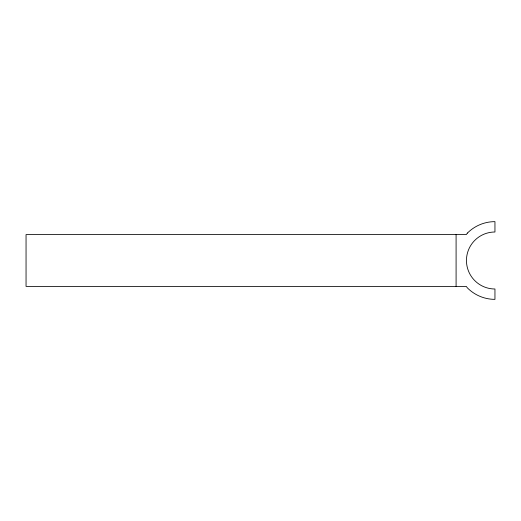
<?xml version="1.0" encoding="UTF-8"?>
<svg xmlns="http://www.w3.org/2000/svg" width="521" height="521" viewBox="0 0 521 521"><rect width="100%" height="100%" fill="white"/><g stroke="black" fill="none" stroke-linecap="round" stroke-linejoin="round"><path stroke-width="0.78" d="M456.09 234.593L456.09 286.407M467.474 233.024L466.269 234.593L26.05 234.593L26.05 286.407L466.269 286.407L467.474 287.976A38.86 38.86 0 0 0 494.95 299.36L494.95 288.999A28.499 28.499 0 0 1 466.451 260.5A28.499 28.499 0 0 1 494.95 232.001L494.95 221.64A38.86 38.86 0 0 0 467.474 233.024"/></g></svg>
